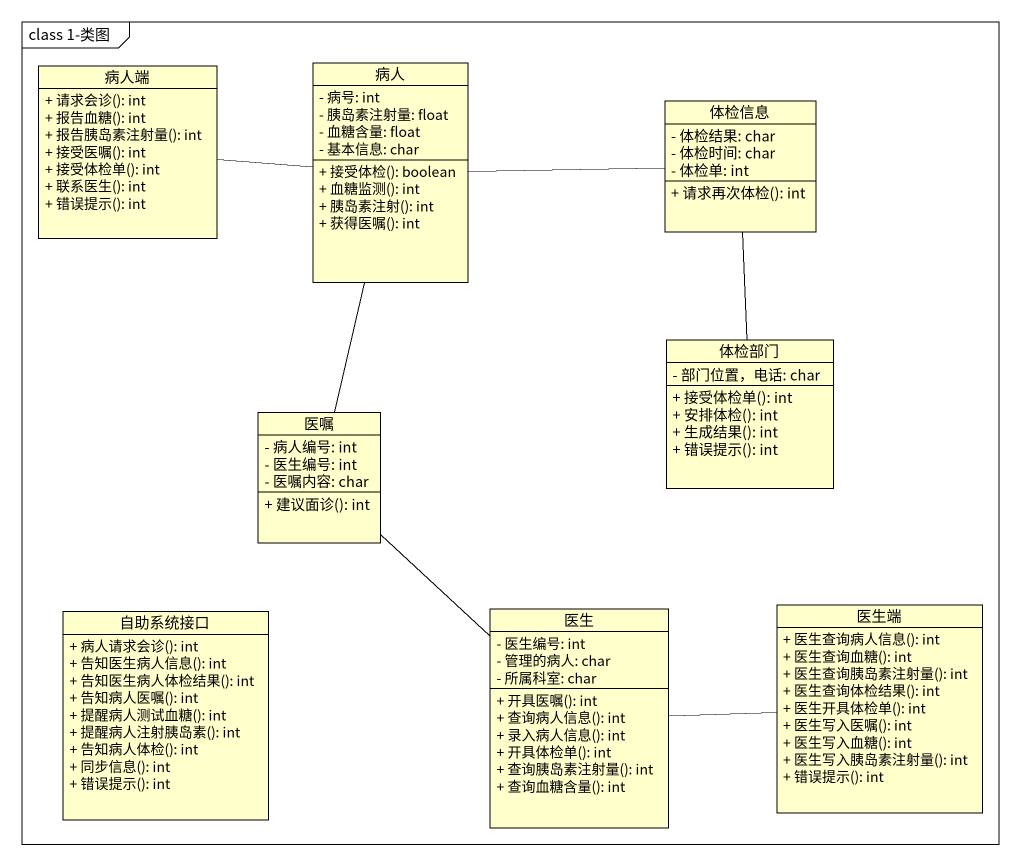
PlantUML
@startuml
mainframe class 1-类图
hide circle
hide empty members
skinparam classAttributeIconSize 0
class 病人端 {
  + 请求会诊(): int
  + 报告血糖(): int
  + 报告胰岛素注射量(): int
  + 接受医嘱(): int
  + 接受体检单(): int
  + 联系医生(): int
  + 错误提示(): int
}
class 病人 {
  - 病号: int
  - 胰岛素注射量: float
  - 血糖含量: float
  - 基本信息: char
  + 接受体检(): boolean
  + 血糖监测(): int
  + 胰岛素注射(): int
  + 获得医嘱(): int
}
class 体检信息 {
  - 体检结果: char
  - 体检时间: char
  - 体检单: int
  + 请求再次体检(): int
}
class 体检部门 {
  - 部门位置，电话: char
  + 接受体检单(): int
  + 安排体检(): int
  + 生成结果(): int
  + 错误提示(): int
}
class 医嘱 {
  - 病人编号: int
  - 医生编号: int
  - 医嘱内容: char
  + 建议面诊(): int
}
class 自助系统接口 {
  + 病人请求会诊(): int
  + 告知医生病人信息(): int
  + 告知医生病人体检结果(): int
  + 告知病人医嘱(): int
  + 提醒病人测试血糖(): int
  + 提醒病人注射胰岛素(): int
  + 告知病人体检(): int
  + 同步信息(): int
  + 错误提示(): int
}
class 医生 {
  - 医生编号: int
  - 管理的病人: char
  - 所属科室: char
  + 开具医嘱(): int
  + 查询病人信息(): int
  + 录入病人信息(): int
  + 开具体检单(): int
  + 查询胰岛素注射量(): int
  + 查询血糖含量(): int
}
class 医生端 {
  + 医生查询病人信息(): int
  + 医生查询血糖(): int
  + 医生查询胰岛素注射量(): int
  + 医生查询体检结果(): int
  + 医生开具体检单(): int
  + 医生写入医嘱(): int
  + 医生写入血糖(): int
  + 医生写入胰岛素注射量(): int
  + 错误提示(): int
}
病人端 -right- 病人
病人 -right- 体检信息
体检部门 -up- 体检信息
医嘱 -up- 病人
医嘱 -- 医生
医生 -right- 医生端
@enduml
